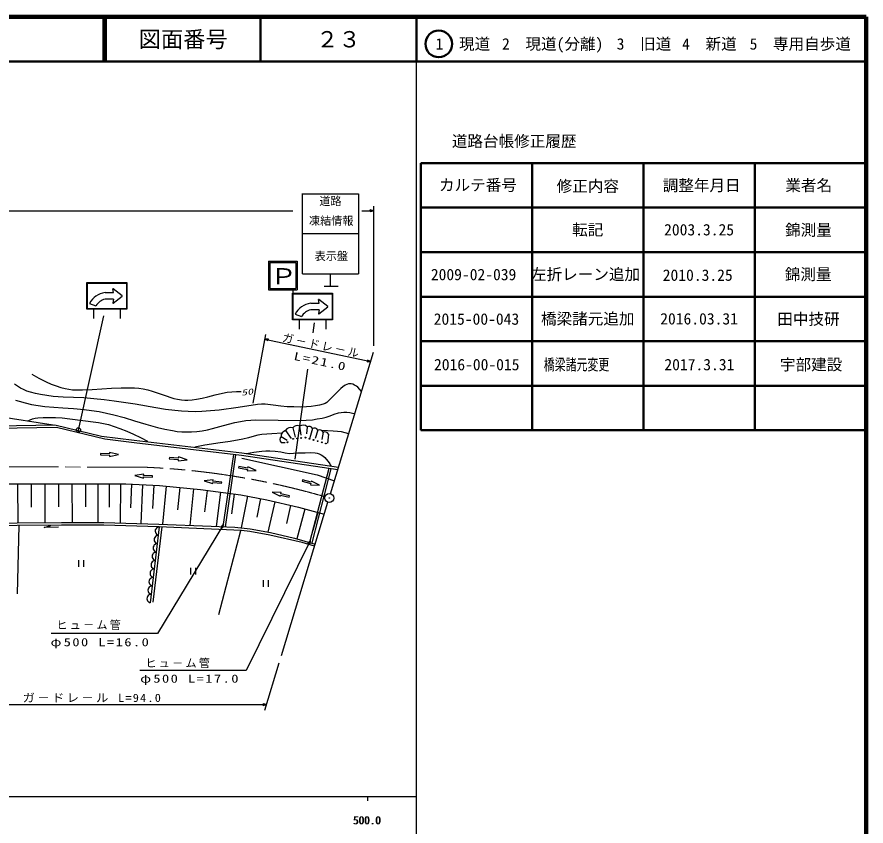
# Model space of a CAD drawing. Units: millimetres, scale not verified. Extents: x 40000 to 680000, y 20000 to 380000.
# Drawn here: x 489292 to 680000, y 198357 to 380000 of the extents above; entities that cross this region are included whole.
import ezdxf
from ezdxf.enums import TextEntityAlignment as Align

# ---------------------------------------------------------------- set-up
doc = ezdxf.new("R2010")
doc.units = ezdxf.units.MM
doc.header["$LTSCALE"] = 1000
doc.linetypes.add('CHAIN', pattern=[18.5, 12, -1.5, 3.5, -1.5])
for name, color, linetype, lineweight in [('M-BGD', 7, 'Continuous', 25), ('M-BMK', 2, 'CHAIN', 13), ('M-TTL', 2, 'Continuous', 140), ('M-TTL-BAND', 7, 'Continuous', 25), ('M-TTL-FRAM', 2, 'Continuous', 50), ('M-TTL-LINE', 7, 'Continuous', 50)]:
    doc.layers.add(name, color=color, linetype=linetype, lineweight=lineweight)
doc.layers.add('M-TTL-TXT', color=7, linetype='Continuous')
doc.styles.add('ＭＳ ゴシック', font='')
doc.styles.get('ＭＳ ゴシック').set_extended_font_data('MS Gothic')

# ---------------------------------------------------------------- blocks, each defined once
blk = doc.blocks.new('BUHIN74')
at = {"color": 7, "linetype": 'Continuous', "lineweight": 25}
blk.add_lwpolyline([(-945, 130), (-904, -97), (-816, -297), (-660, -530), (-468, -672), (-256, -774), (37, -814), (269, -774), (492, -689), (705, -506), (839, -337), (945, -130)], dxfattribs=at)
blk = doc.blocks.new('BUHIN89')
at = {"color": 7, "linetype": 'Continuous', "lineweight": 25}
for p, q in [((759, 562), (-741, 586)), ((-759, -566), (741, -589))]:
    blk.add_line(p, q, dxfattribs=at)
blk = doc.blocks.new('BUHIN142')
at = {"color": 7, "linetype": 'Continuous', "lineweight": 25}
blk.add_circle((0, 0), 99.5, dxfattribs=at)
blk = doc.blocks.new('BUHIN144')
at = {"color": 7, "linetype": 'Continuous', "lineweight": 25}
blk.add_circle((0, 0), 99.5, dxfattribs=at)
blk = doc.blocks.new('BUHIN220')
at = {"color": 7, "linetype": 'Continuous', "lineweight": 25}
for radius in [995, 30]:
    blk.add_circle((0, 0), radius, dxfattribs=at)
blk = doc.blocks.new('BUHIN221')
at = {"color": 7, "linetype": 'Continuous', "lineweight": 25}
blk.add_circle((0, 0), 498, dxfattribs=at)
blk = doc.blocks.new('BUHIN205')
at = {"layer": 'M-BGD'}
for points in [[(0, 0), (-199, -747), (176, -753)], [(-2, -154), (120, -705), (-142, -701)], [(-4, -229), (92, -677), (-114, -673)], [(-5, -306), (65, -648), (-85, -646)], [(-6, -381), (37, -619), (-57, -618)]]:
    blk.add_lwpolyline(points, close=True, dxfattribs=at)
for points in [[(-1, -77), (148, -734), (-171, -729), (-1, -79)], [(-9, -591), (-7, -457), (9, -591), (-28, -590), (-7, -457)]]:
    blk.add_lwpolyline(points, dxfattribs=at)

msp = doc.modelspace()

# ---------------------------------------------------------------- linework, layer by layer
at = {"layer": 'M-BGD'}
for p, q in [((553292, 340270), (565972, 340270)), ((553397, 322306), (553397, 340270)), ((565972, 340270), (565972, 322306)), ((278368, 336508), (551283, 336508)), ((566786, 336508), (569390, 336508)), ((569390, 337508), (569390, 306173)), ((553397, 331394), (565867, 331394)), ((545801, 325211), (552247, 325211)), ((545801, 325211), (545801, 318741)), ((546101, 324911), (546101, 319041)), ((546101, 324911), (551947, 324911)), ((551947, 324911), (551947, 319041)), ((552247, 325211), (552247, 318741)), ((553397, 322306), (565972, 322306)), ((559685, 319559), (559685, 322306)), ((504996, 314378), (504996, 320378)), ((504996, 320378), (513996, 320378)), ((505116, 314498), (505116, 320258)), ((505116, 320258), (513876, 320258)), ((510996, 318128), (510831, 318949)), ((512913, 317419), (510879, 318979)), ((513876, 320258), (513876, 314498)), ((513996, 320378), (513996, 314378)), ((545801, 318741), (552247, 318741)), ((546101, 319041), (551947, 319041)), ((551283, 318741), (551283, 317969)), ((558258, 319559), (561428, 319559)), ((509076, 318128), (510996, 318128)), ((510996, 316628), (509076, 316628)), ((510996, 316628), (510831, 315805)), ((510879, 315776), (512913, 317323)), ((551190, 311969), (551190, 317969)), ((551190, 317969), (560190, 317969)), ((551310, 312089), (551310, 317849)), ((551310, 317849), (560070, 317849)), ((560070, 317849), (560070, 312089)), ((560190, 317969), (560190, 311969)), ((505596, 315698), (507036, 315158)), ((555270, 315719), (557190, 315719)), ((557190, 315719), (557025, 316541)), ((559107, 315010), (557073, 316570)), ((557073, 313367), (559107, 314914)), ((503085, 287268), (508798, 312933)), ((513996, 314378), (504996, 314378)), ((513876, 314498), (505116, 314498)), ((506496, 314378), (506496, 312312)), ((512496, 314378), (512496, 312312)), ((551790, 313289), (553230, 312749)), ((557190, 314219), (555270, 314219)), ((557190, 314219), (557025, 313397)), ((560190, 311969), (551190, 311969)), ((560070, 312089), (551310, 312089)), ((552690, 311969), (552690, 309903)), ((555807, 309050), (556136, 311344)), ((558690, 311969), (558690, 309903)), ((545129, 308716), (542250, 293307)), ((544935, 307680), (568745, 302619)), ((559725, 272959), (569390, 304741)), ((551740, 280694), (554643, 300937)), ((478976, 291325), (497433, 288413)), ((471977, 288023), (497798, 288418)), ((497798, 288418), (508279, 285903)), ((552768, 288116), (553042, 286133)), ((554461, 287997), (554307, 286440)), ((498134, 287823), (471977, 287423)), ((509053, 285203), (498134, 287823)), ((549639, 287142), (550853, 285380)), ((551229, 287774), (551810, 285671)), ((555650, 287620), (555042, 285500)), ((556838, 287244), (556240, 285397)), ((558052, 286800), (557779, 285158)), ((559266, 286355), (559027, 284303)), ((508279, 285903), (515650, 284995)), ((515578, 284399), (509053, 285203)), ((539754, 281571), (515578, 284399)), ((515650, 284995), (539833, 282165)), ((548595, 285808), (549998, 284987)), ((548630, 284457), (549502, 284457)), ((508087, 281989), (508079, 281690)), ((508079, 281690), (510078, 281640)), ((510086, 281940), (508087, 281989)), ((510071, 281340), (512082, 281740)), ((510078, 281640), (510071, 281340)), ((510093, 282240), (510086, 281940)), ((512082, 281740), (510093, 282240)), ((523522, 281085), (523496, 280786)), ((523496, 280786), (525489, 280617)), ((525514, 280916), (523522, 281085)), ((525489, 280617), (525464, 280318)), ((525464, 280318), (527495, 280598)), ((525540, 281215), (525514, 280916)), ((527495, 280598), (525540, 281215)), ((537902, 281802), (535533, 265597)), ((538397, 281729), (536027, 265525)), ((561364, 278351), (539754, 281571)), ((539783, 280973), (556752, 277178)), ((539833, 282165), (561541, 278932)), ((539135, 279064), (539081, 278769)), ((539081, 278769), (541048, 278411)), ((541102, 278706), (539135, 279064)), ((541156, 279001), (541102, 278706)), ((543043, 278199), (541156, 279001)), ((559338, 278653), (555020, 262038)), ((559821, 278528), (555504, 261912)), ((517749, 277389), (515727, 277047)), ((515727, 277047), (517700, 276491)), ((517700, 276491), (517716, 276790)), ((517716, 276790), (519713, 276683)), ((517732, 277090), (517749, 277389)), ((519730, 276983), (517732, 277090)), ((519713, 276683), (519730, 276983)), ((541048, 278411), (540995, 278115)), ((540995, 278115), (543043, 278199)), ((556752, 277178), (560610, 275869)), ((472607, 275112), (506230, 275219)), ((489418, 275165), (489446, 266430)), ((492475, 275175), (492492, 269947)), ((495532, 275185), (495559, 266491)), ((498588, 275195), (498605, 269991)), ((501645, 275204), (501673, 266516)), ((504702, 275214), (504718, 269986)), ((506230, 275219), (513773, 275165)), ((507487, 275210), (507425, 266486)), ((510002, 275192), (509964, 269945)), ((512516, 275174), (512454, 266376)), ((513773, 275165), (521271, 274791)), ((515023, 275103), (514759, 269831)), ((517522, 274978), (517085, 266245)), ((520021, 274853), (519761, 269646)), ((521271, 274791), (530481, 273880)), ((522806, 274639), (521962, 266098)), ((533342, 276116), (531304, 275893)), ((531304, 275893), (533241, 275222)), ((533241, 275222), (533274, 275520)), ((533274, 275520), (535262, 275296)), ((533308, 275818), (533342, 276116)), ((535295, 275594), (533308, 275818)), ((535262, 275296), (535295, 275594)), ((553444, 276046), (553365, 275757)), ((553365, 275757), (555295, 275232)), ((555374, 275522), (553444, 276046)), ((555295, 275232), (555216, 274943)), ((555216, 274943), (557264, 274853)), ((555452, 275811), (555374, 275522)), ((557264, 274853), (555452, 275811)), ((525876, 274335), (525380, 269318)), ((528946, 274032), (528137, 265849)), ((530481, 273880), (539578, 272702)), ((531997, 273684), (531380, 268914)), ((535030, 273291), (534035, 265609)), ((538062, 272899), (537485, 268447)), ((546608, 273314), (548435, 272383)), ((548657, 273255), (546608, 273314)), ((548583, 272965), (548657, 273255)), ((550521, 272470), (548583, 272965)), ((539578, 272702), (545415, 271578)), ((541037, 272421), (539661, 265277)), ((543956, 271859), (543150, 267680)), ((545415, 271578), (552537, 269918)), ((547195, 271163), (545611, 264365)), ((548435, 272383), (548509, 272674)), ((548509, 272674), (550447, 272180)), ((548690, 236676), (559143, 271046)), ((550447, 272180), (550521, 272470)), ((550757, 270333), (549812, 266278)), ((553983, 269524), (552168, 262856)), ((552537, 269918), (558321, 268343)), ((556875, 268737), (555780, 264712)), ((475235, 266230), (489335, 266429)), ((489342, 265829), (475243, 265630)), ((489335, 266429), (499280, 266529)), ((499282, 265929), (489342, 265829)), ((489413, 250478), (489777, 265833)), ((495423, 265382), (496916, 265837)), ((498586, 265432), (495423, 265382)), ((499280, 266529), (508794, 266479)), ((508784, 265879), (499282, 265929)), ((521153, 265530), (508784, 265879)), ((508794, 266479), (521174, 266130)), ((521257, 265525), (519182, 248483)), ((519885, 248611), (521866, 265497)), ((535673, 266026), (520861, 241600)), ((539696, 264670), (521153, 265530)), ((521174, 266130), (532905, 265656)), ((532905, 265656), (538239, 265432)), ((538239, 265432), (541679, 265058)), ((534618, 245830), (539603, 264674)), ((541595, 264464), (539696, 264670)), ((546087, 263672), (541595, 264464)), ((541679, 265058), (546206, 264260)), ((553312, 262007), (546087, 263672)), ((546206, 264260), (551615, 263014)), ((555162, 262388), (540740, 233284)), ((551615, 263014), (556292, 261673)), ((556155, 261192), (553312, 262007)), ((520861, 241600), (496986, 241600)), ((544937, 224334), (548190, 235031)), ((540740, 233284), (516865, 233284)), ((467678, 225607), (545324, 225607))]:
    msp.add_line(p, q, dxfattribs=at)
for points in [[(544935, 307680), (545630, 307341), (545708, 307707)], [(545086, 307648), (545650, 307662), (545596, 307405)], [(545159, 307632), (545617, 307641), (545574, 307439)], [(545234, 307616), (545584, 307619), (545552, 307472)], [(545308, 307601), (545550, 307597), (545531, 307506)], [(568745, 302619), (568050, 302958), (567972, 302591)], [(568594, 302651), (568030, 302636), (568084, 302893)], [(568521, 302666), (568063, 302658), (568106, 302860)], [(568446, 302682), (568096, 302680), (568127, 302827)], [(568372, 302698), (568130, 302701), (568149, 302793)], [(535673, 266026), (535124, 265482), (535444, 265287)], [(535593, 265894), (535421, 265356), (535196, 265492)], [(535554, 265830), (535411, 265395), (535235, 265502)], [(535514, 265764), (535402, 265434), (535273, 265511)], [(535476, 265700), (535392, 265472), (535312, 265521)], [(555162, 262388), (554661, 261799), (554997, 261632)], [(555094, 262250), (554967, 261699), (554732, 261816)], [(555060, 262183), (554954, 261737), (554770, 261829)], [(555026, 262114), (554942, 261775), (554807, 261841)], [(554993, 262047), (554929, 261813), (554845, 261854)]]:
    msp.add_lwpolyline(points, close=True, dxfattribs=at)
for points in [[(545010, 307664), (545684, 307684), (545617, 307372), (545012, 307664)], [(545513, 307557), (545383, 307585), (545517, 307576), (545509, 307539), (545383, 307585)], [(568669, 302635), (567996, 302615), (568062, 302927), (568668, 302635)], [(568167, 302741), (568297, 302714), (568163, 302723), (568171, 302760), (568297, 302714)], [(492596, 299803), (494211, 298922), (495862, 298091), (496976, 297598), (498122, 297156), (499110, 296832), (500117, 296566), (500922, 296411), (501743, 296315), (502870, 296265), (504000, 296275), (506176, 296362), (508346, 296510), (510505, 296666), (512678, 296764), (514187, 296772), (515709, 296719), (516675, 296631), (517640, 296482), (518652, 296256), (519661, 295968), (522093, 295132), (524540, 294355), (525381, 294158), (526231, 294020), (526957, 293962), (527695, 293964), (528671, 294045), (529644, 294185), (530912, 294424), (532166, 294720), (533785, 295177), (535423, 295577), (536485, 295739), (537559, 295842), (538600, 295903), (539644, 295947)], [(566698, 295890), (566310, 296389), (565873, 296852), (565522, 297131), (565127, 297367), (564747, 297530), (564346, 297636), (564040, 297663), (563727, 297630), (563375, 297519), (563030, 297345), (562506, 296985), (562026, 296585), (560482, 295007), (558878, 293455), (558505, 293254), (558095, 293102), (557242, 292865), (556367, 292684), (555345, 292541), (554306, 292457), (552881, 292417), (551445, 292437), (550008, 292501), (548580, 292625), (546821, 292882), (545062, 293078), (544186, 293075), (543309, 293013), (538985, 292337), (534680, 291726), (532741, 291539), (530798, 291413), (529291, 291373), (527774, 291392), (526280, 291474), (524778, 291616), (522628, 291899), (520475, 292244), (515815, 293041), (511135, 293780), (508864, 294068), (506578, 294298), (504286, 294466), (501981, 294575), (499696, 294672), (497403, 294829), (495977, 295007), (494545, 295246), (493415, 295478), (492301, 295768), (491534, 296024), (490780, 296339), (490094, 296691), (489437, 297095), (488768, 297588)], [(488940, 293992), (489746, 293729), (491146, 293351), (492560, 293033), (494034, 292762), (495526, 292550), (497558, 292369), (499595, 292247), (501990, 292097), (504380, 291886), (506047, 291680), (507716, 291414), (509382, 291082), (511036, 290692), (513361, 290055), (515670, 289361), (518258, 288580), (520864, 287858), (522515, 287466), (524191, 287130), (525238, 286970), (526301, 286868), (527377, 286837), (528465, 286866), (529680, 286958), (530886, 287109), (532052, 287327), (533218, 287606), (535714, 288293), (538223, 288921), (539467, 289184), (540721, 289387), (541823, 289501), (542941, 289555), (547928, 289469), (552917, 289411), (554284, 289469), (555656, 289587), (556743, 289741), (557821, 289955), (558721, 290187), (559614, 290480), (560539, 290819), (561494, 291104), (562091, 291213), (562695, 291262), (563379, 291244), (564072, 291164), (564636, 291069), (565200, 290963)], [(491792, 289337), (492251, 289577), (492740, 289765), (493364, 289902), (494002, 289982), (495207, 290071), (496423, 290100), (497933, 290078), (499448, 289996), (503517, 289512), (507576, 288967), (508722, 288751), (509866, 288473), (511136, 288082), (512389, 287634), (513952, 287015), (515500, 286338), (517055, 285583), (518593, 284776)], [(548823, 286580), (546570, 286434), (544307, 286227), (543418, 286095), (542532, 285901), (541273, 285520), (539998, 285197), (537212, 284710), (534421, 284283), (532973, 284105), (531523, 283867), (530375, 283643), (529229, 283406)], [(563812, 286398), (562989, 286651), (562155, 286845), (561254, 286953), (560343, 287001), (559044, 287060), (557751, 287136)], [(540826, 282017), (542529, 282304), (544255, 282533), (545151, 282582), (546056, 282571), (547292, 282502), (548521, 282372), (549519, 282167), (550528, 282021), (552274, 282125), (554011, 282168), (555140, 282189), (556264, 282149), (556723, 282067), (557168, 281926), (557603, 281718), (558011, 281455), (558415, 281121), (558775, 280745), (559182, 280214), (559540, 279649), (559671, 279425), (559804, 279191)], [(535633, 265960), (535430, 265318), (535157, 265483), (535632, 265958)], [(535367, 265521), (535436, 265634), (535383, 265511), (535351, 265530), (535436, 265634)], [(555128, 262319), (554980, 261662), (554694, 261803), (555127, 262317)], [(554900, 261859), (554959, 261978), (554916, 261850), (554883, 261867), (554959, 261978)]]:
    msp.add_lwpolyline(points, dxfattribs=at)
for centre in [(550083, 284525), (551297, 285278), (554068, 285568)]:
    msp.add_circle(centre, 99.5, dxfattribs=at)
for centre, radius, start, end in [((510861, 318955), 30, 52.50937, 191.30994), ((509608, 313659), 4500, 96.78714, 153.06418), ((509648, 313683), 3000, 100.99979, 150.55237), ((512877, 317371), 60, 307.26064, 52.50938), ((510861, 315799), 30, 168.69006, 307.26064), ((555801, 311250), 4500, 96.78714, 153.06418), ((557055, 316546), 30, 52.50937, 191.30994), ((559071, 314962), 60, 307.26064, 52.50938), ((555842, 311274), 3000, 100.99979, 150.55237), ((557055, 313391), 30, 168.69006, 307.26064), ((552191, 287081), 1186, 60.85937, 144.19824), ((553541, 287009), 1350, 47.01666, 124.89441), ((554858, 287185), 904, 28.83215, 116.03784), ((549940, 285831), 1345, 102.95135, 180.9942), ((550830, 286463), 1371, 73.05975, 150.33051), ((556046, 286808), 904, 28.83215, 116.03784), ((557212, 286384), 937, 26.28461, 113.49023), ((558426, 285940), 937, 26.28461, 113.49023), ((549322, 285150), 980, 137.84741, 225.05304)]:
    msp.add_arc(centre, radius, start, end, dxfattribs=at)
at = {"layer": 'M-BMK'}
msp.add_line((517083, 278949), (462773, 279003), dxfattribs=at)
msp.add_arc((510962, 109059), 170000, 73.77055, 87.93667, dxfattribs=at)
at = {"layer": 'M-TTL'}
for p, q in [((680000, 380000), (40000, 380000)), ((680000, 20000), (680000, 380000))]:
    msp.add_line(p, q, dxfattribs=at)
at = {"layer": 'M-TTL-BAND'}
for p, q in [((579000, 20000), (579000, 370000)), ((40000, 205000), (579000, 205000)), ((568000, 205000), (568000, 204000))]:
    msp.add_line(p, q, dxfattribs=at)
at = {"layer": 'M-TTL-FRAM'}
for p, q in [((580000, 347197), (580000, 287197)), ((580000, 347197), (680000, 347197)), ((580000, 287197), (680000, 287197))]:
    msp.add_line(p, q, dxfattribs=at)
at = {"layer": 'M-TTL-LINE'}
for p, q in [((508747, 380000), (508747, 370000)), ((509247, 380000), (509247, 370000)), ((543997, 380000), (543997, 370000)), ((579000, 380000), (579000, 370000)), ((40000, 370000), (680000, 370000)), ((605000, 347197), (605000, 287197)), ((630000, 347197), (630000, 287197)), ((655000, 347197), (655000, 287197)), ((580000, 337197), (680000, 337197)), ((580000, 327197), (680000, 327197)), ((580000, 317197), (680000, 317197)), ((580000, 307197), (680000, 307197)), ((580000, 297197), (680000, 297197))]:
    msp.add_line(p, q, dxfattribs=at)
msp.add_circle((584031, 373958), 3000, dxfattribs=at)

# ---------------------------------------------------------------- block references
at = {"rotation": 270.90706}
for p in [(569390, 336508), (545324, 225607)]:
    msp.add_blockref('BUHIN205', p, dxfattribs=at)
at = {"layer": 'M-BGD', "rotation": 270.90706}
for name, p in [('BUHIN221', (503085, 287268)), ('BUHIN142', (552221, 285374)), ('BUHIN142', (553144, 285471)), ('BUHIN144', (554988, 285301)), ('BUHIN144', (555908, 285035)), ('BUHIN144', (556828, 284768)), ('BUHIN144', (557748, 284501)), ('BUHIN144', (558668, 284234)), ('BUHIN220', (559434, 272002)), ('BUHIN74', (521142, 264579)), ('BUHIN74', (520911, 262685)), ('BUHIN74', (520681, 260791)), ('BUHIN74', (520450, 258898)), ('BUHIN89', (503700, 257313)), ('BUHIN74', (520220, 257004)), ('BUHIN74', (519989, 255110)), ('BUHIN89', (528874, 255591)), ('BUHIN74', (519758, 253217)), ('BUHIN74', (519528, 251323)), ('BUHIN89', (545179, 252835)), ('BUHIN74', (519297, 249430))]:
    msp.add_blockref(name, p, dxfattribs=at)

# ---------------------------------------------------------------- texts
at = {"layer": 'M-BGD', "style": 'ＭＳ ゴシック'}
for s, p in [('道路', (557202, 337206)), ('凍結情報', (554877, 332768)), ('表示盤', (556145, 324842))]:
    msp.add_text(s, height=1833, dxfattribs=at).set_placement(p, align=Align.BOTTOM_LEFT)
at = {"layer": 'M-BGD', "style": 'ＭＳ ゴシック', "width": 1.2}
msp.add_text('Ｐ', height=3666, dxfattribs=at).set_placement((546171, 318847), align=Align.BOTTOM_LEFT)
at = {"layer": 'M-BGD', "style": 'ＭＳ ゴシック', "oblique": 15, "width": 1.5}
msp.add_text('50', height=1320, rotation=7.5, dxfattribs=at).set_placement((539806, 294569), align=Align.BOTTOM_LEFT)
at = {"layer": 'M-BGD', "char_height": 1833, "attachment_point": 7, "rotation": 348, "style": 'ＭＳ ゴシック'}
for s, insert in [('\\T1.2;ガ－ドレ－ル', (548741, 307079)), ('\\T1.2;\\W1.35;L=21.0', (551338, 303016))]:
    msp.add_mtext(s, dxfattribs=dict(at, insert=insert))
at = {"layer": 'M-BGD', "char_height": 1833, "attachment_point": 7, "style": 'ＭＳ ゴシック'}
for s, insert in [('\\T1.2;ヒュ－ム管', (498124, 242379)), ('\\T1.2;\\W1.3;φ500\\~L=16.0', (496825, 238222)), ('\\T1.2;ヒュ－ム管', (518133, 233804)), ('\\T1.2;\\W1.3;φ500\\~L=17.0', (516963, 230036)), ('\\T1.2;\\W1.1;ガ－ドレ－ル\\~L=94.0', (490563, 226107))]:
    msp.add_mtext(s, dxfattribs=dict(at, insert=insert))
at = {"layer": 'M-TTL-BAND', "style": 'ＭＳ ゴシック'}
for p in [(567844, 198195), (568000, 198195)]:
    msp.add_text('500.0', height=1833, dxfattribs=at).set_placement(p, align=Align.BOTTOM_CENTER)
at = {"layer": 'M-TTL-TXT', "style": 'ＭＳ ゴシック'}
for s, height, p in [('図面番号', 3666, (526622, 375000)), ('２３', 3666, (561497, 375000)), ('1\u3000現道', 2566, (589448, 373958)), ('2\u3000現道(分離)', 2566, (609619, 373958)), ('3\u3000旧道', 2566, (630121, 373958)), ('4\u3000新道', 2566, (644824, 373958)), ('5\u3000専用自歩道', 2566, (665228, 373958)), ('道路台帳修正履歴', 2566, (600968, 352113)), ('カルテ番号', 2566, (592839, 342277)), ('修正内容', 2566, (617509, 342023)), ('調整年月日', 2566, (643089, 342197)), ('業者名', 2566, (667134, 342197)), ('転記', 2566, (617500, 332245)), ('錦測量', 2566, (667077, 332189)), ('2003.3.25', 2566, (642500, 332245)), ('2009-02-039', 2566, (591852, 322179)), ('左折レーン追加', 2566, (616995, 322235)), ('2010.3.25', 2566, (642195, 322043)), ('錦測量', 2566, (667011, 322235)), ('2015-00-043', 2566, (592500, 312189)), ('橋梁諸元追加', 2566, (617500, 312245)), ('2016.03.31', 2566, (642500, 312245)), ('田中技研', 2566, (667077, 312189))]:
    msp.add_text(s, height=height, dxfattribs=at).set_placement(p, align=Align.MIDDLE_CENTER)
at = {"layer": 'M-TTL-TXT', "style": 'ＭＳ ゴシック', "width": 0.7}
msp.add_text('橋梁諸元変更', height=2566, dxfattribs=at).set_placement((607625, 299908), align=Align.BOTTOM_LEFT)
at = {"layer": 'M-TTL-TXT', "style": 'ＭＳ ゴシック'}
msp.add_text('宇部建設', height=2566, dxfattribs=at).set_placement((667675, 299908), align=Align.BOTTOM_CENTER)
for s, p in [('2016-00-015', (582962, 299908)), ('2017.3.31', (634712, 299908))]:
    msp.add_text(s, height=2566, dxfattribs=at).set_placement(p, align=Align.BOTTOM_LEFT)

doc.saveas('drawing.dxf')
